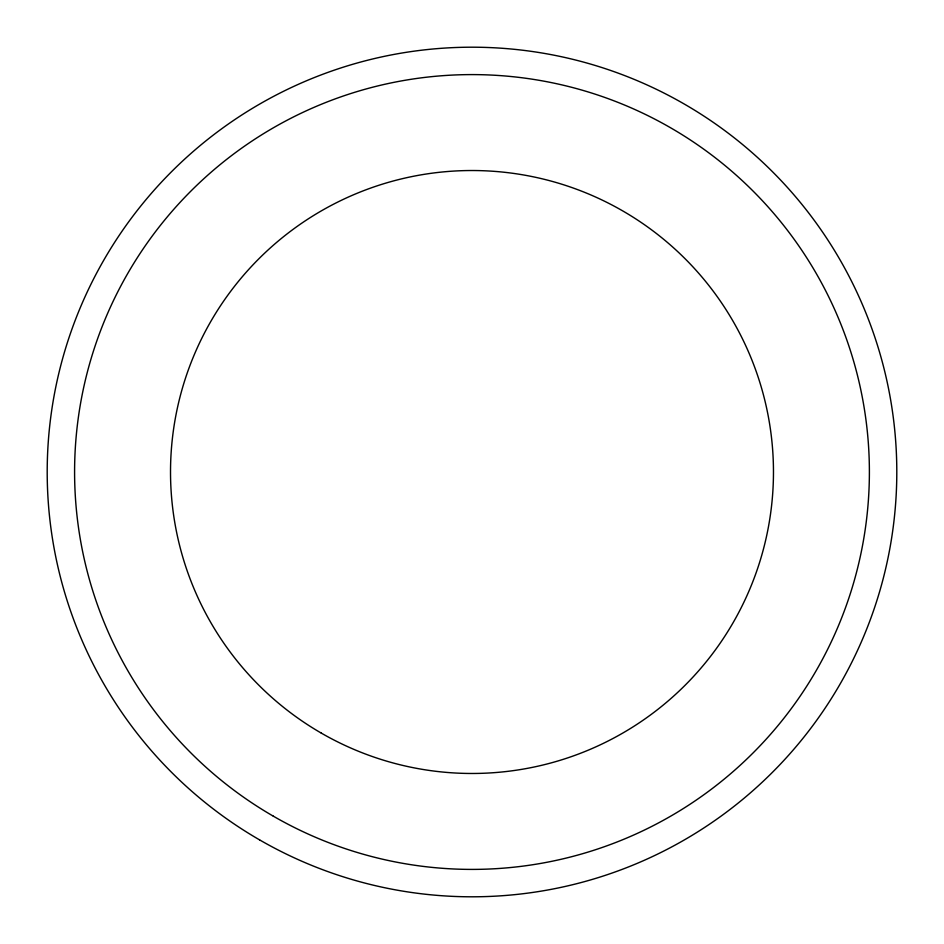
<?xml version="1.0" encoding="UTF-8"?>
<svg xmlns="http://www.w3.org/2000/svg" width="944" height="944" viewBox="0 0 944 944"><rect width="100%" height="100%" fill="white"/><g stroke="black" fill="none" stroke-linecap="round" stroke-linejoin="round"><path stroke-width="1.42" d="M259.6 839.889A424.8 424.8 0 0 0 896.8 472A424.8 424.8 0 0 0 259.6 104.111A424.8 424.8 0 0 0 259.6 839.889M273.3 816.159A397.389 397.389 0 0 0 869.389 472A397.389 397.389 0 0 0 273.3 127.841A397.389 397.389 0 0 0 273.3 816.159M321.267 733.087A301.466 301.466 0 0 0 773.466 472A301.466 301.466 0 0 0 321.267 210.913A301.466 301.466 0 0 0 321.267 733.087"/></g></svg>
